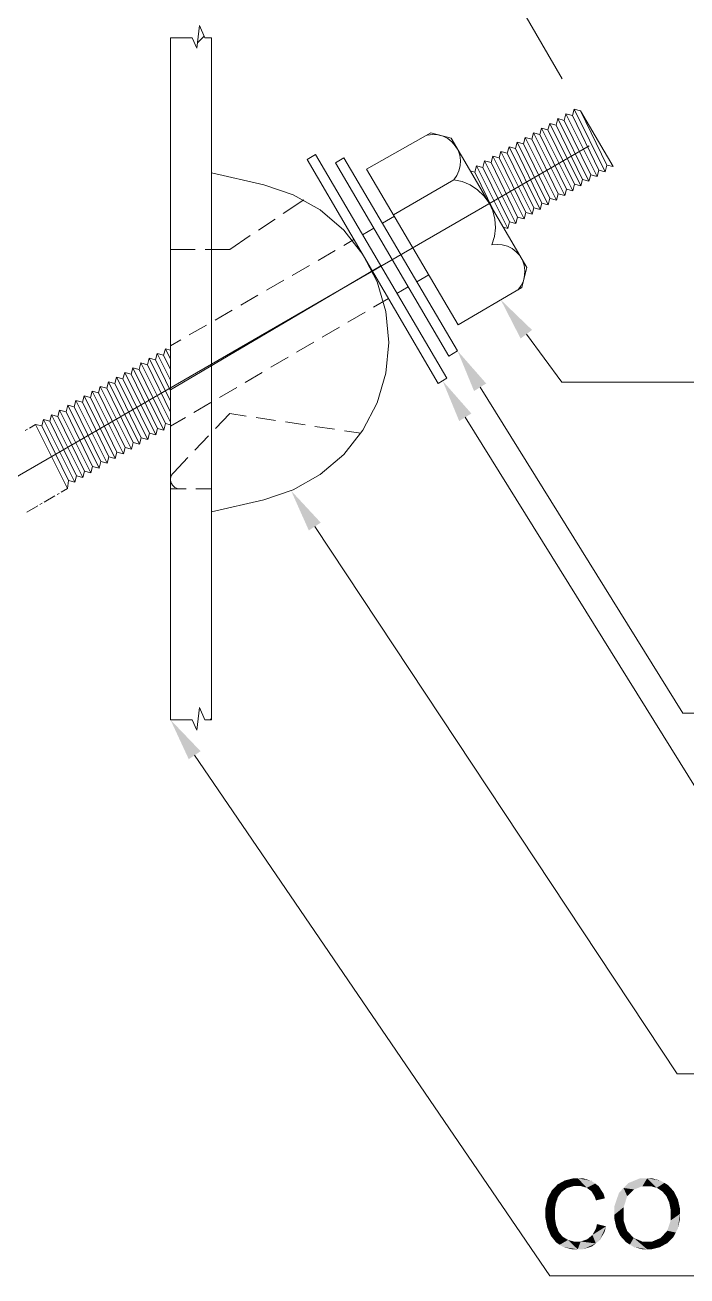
# Model space of a CAD drawing. Header units: millimetres. Extents: x 2 to 579, y 1 to 405.
# Drawn here: x 228.88 to 237.23, y 110.24 to 126 of the extents above; entities that cross this region are included whole.
import ezdxf

# ---------------------------------------------------------------- set-up
doc = ezdxf.new("R2010")
doc.units = ezdxf.units.MM
doc.linetypes.add('XKITLINE00', pattern=[0])
doc.layers.add('LinkedObject', color=7, linetype='Continuous', lineweight=0)

# ---------------------------------------------------------------- blocks, each defined once
blk = doc.blocks.new('*A4')
at = {"layer": 'LinkedObject'}
for color, points in [(6, [(235.273, 122.156), (235.129, 122.048), (234.879, 122.535)]), (6, [(234.695, 121.482), (234.542, 121.387), (234.334, 121.893)]), (6, [(234.508, 121.104), (234.355, 121.009), (234.146, 121.515)]), (6, [(232.61, 119.73), (232.46, 119.631), (232.237, 120.131)]), (6, [(231.096, 116.851), (230.947, 116.75), (230.717, 117.246)]), (7, [(235.593, 111.394), (235.647, 111.302), (235.52, 111.317)]), (7, [(235.64, 111.42), (235.647, 111.302), (235.593, 111.394)]), (7, [(235.688, 111.446), (235.798, 111.374), (235.64, 111.42)]), (7, [(235.64, 111.42), (235.798, 111.374), (235.714, 111.35)]), (7, [(235.647, 111.302), (235.64, 111.42), (235.681, 111.326)]), (7, [(235.681, 111.326), (235.64, 111.42), (235.714, 111.35)]), (7, [(235.793, 111.472), (235.798, 111.374), (235.688, 111.446)]), (7, [(235.85, 111.472), (235.798, 111.374), (235.793, 111.472)]), (7, [(235.798, 111.374), (235.85, 111.472), (235.847, 111.374)]), (7, [(235.85, 111.472), (235.891, 111.374), (235.847, 111.374)]), (7, [(236.023, 111.439), (235.85, 111.472), (235.914, 111.472)]), (7, [(236.068, 111.406), (235.85, 111.472), (236.023, 111.439)]), (7, [(235.962, 111.353), (235.85, 111.472), (236.068, 111.406)]), (7, [(235.891, 111.374), (235.85, 111.472), (235.962, 111.353)]), (7, [(235.962, 111.353), (236.068, 111.406), (235.991, 111.331)]), (7, [(236.068, 111.406), (236.02, 111.31), (235.991, 111.331)]), (7, [(236.02, 111.31), (236.068, 111.406), (236.063, 111.241)]), (7, [(236.063, 111.241), (236.068, 111.406), (236.191, 111.22)]), (7, [(236.173, 111.28), (236.068, 111.406), (236.112, 111.373)]), (7, [(236.191, 111.22), (236.068, 111.406), (236.173, 111.28)]), (7, [(236.633, 111.472), (236.426, 111.35), (236.484, 111.411)]), (7, [(236.724, 111.472), (236.426, 111.35), (236.633, 111.472)]), (7, [(236.664, 111.373), (236.426, 111.35), (236.724, 111.472)]), (7, [(236.664, 111.373), (236.724, 111.472), (236.725, 111.373)]), (7, [(236.724, 111.472), (236.768, 111.373), (236.725, 111.373)]), (7, [(236.892, 111.443), (236.724, 111.472), (236.784, 111.472)]), (7, [(236.94, 111.415), (236.724, 111.472), (236.892, 111.443)]), (7, [(236.845, 111.352), (236.724, 111.472), (236.94, 111.415)]), (7, [(236.768, 111.373), (236.724, 111.472), (236.845, 111.352)]), (7, [(236.845, 111.352), (236.94, 111.415), (236.879, 111.33)]), (7, [(236.94, 111.415), (236.913, 111.308), (236.879, 111.33)]), (7, [(236.913, 111.308), (236.94, 111.415), (236.966, 111.247)]), (7, [(237.061, 111.306), (236.94, 111.415), (236.988, 111.386)]), (7, [(237.086, 111.255), (236.94, 111.415), (237.061, 111.306)]), (7, [(236.966, 111.247), (236.94, 111.415), (237.086, 111.255)]), (7, [(235.587, 111.198), (235.468, 111.217), (235.494, 111.267)]), (7, [(235.52, 111.317), (235.647, 111.302), (235.494, 111.267)]), (7, [(235.494, 111.267), (235.647, 111.302), (235.6, 111.238)]), (7, [(235.587, 111.198), (235.494, 111.267), (235.6, 111.238)]), (7, [(236.063, 111.241), (236.191, 111.22), (236.078, 111.194)]), (7, [(236.426, 111.35), (236.311, 111.014), (236.368, 111.289)]), (7, [(236.472, 111.248), (236.311, 111.014), (236.426, 111.35)]), (7, [(236.368, 111.289), (236.311, 111.014), (236.311, 111.121)]), (7, [(236.428, 111.109), (236.311, 111.014), (236.472, 111.248)]), (7, [(236.56, 111.332), (236.426, 111.35), (236.664, 111.373)]), (7, [(236.426, 111.35), (236.56, 111.332), (236.516, 111.29)]), (7, [(236.472, 111.248), (236.426, 111.35), (236.516, 111.29)]), (7, [(236.966, 111.247), (237.086, 111.255), (236.983, 111.208)]), (7, [(237.086, 111.255), (237.001, 111.169), (236.983, 111.208)]), (7, [(237.001, 111.169), (237.086, 111.255), (237.019, 111.077)]), (7, [(237.019, 111.077), (237.086, 111.255), (237.137, 111.088)]), (7, [(237.137, 111.088), (237.086, 111.255), (237.111, 111.204)]), (7, [(235.573, 111.158), (235.442, 111.099), (235.468, 111.217)]), (7, [(235.56, 111.075), (235.442, 111.099), (235.573, 111.158)]), (7, [(235.442, 111.099), (235.56, 111.075), (235.442, 111.032)]), (7, [(235.442, 111.032), (235.56, 111.075), (235.56, 111.032)]), (7, [(235.573, 111.158), (235.468, 111.217), (235.587, 111.198)]), (7, [(236.311, 111.014), (236.428, 111.109), (236.428, 111.012)]), (7, [(237.019, 111.024), (237.137, 111.088), (237.137, 111.024)]), (7, [(237.019, 111.077), (237.137, 111.088), (237.019, 111.024)]), (7, [(235.56, 111.032), (235.442, 110.97), (235.442, 111.032)]), (7, [(235.56, 110.977), (235.442, 110.97), (235.56, 111.032)]), (7, [(235.56, 110.977), (235.488, 110.8), (235.442, 110.97)]), (7, [(235.442, 110.97), (235.488, 110.8), (235.465, 110.854)]), (7, [(235.576, 110.881), (235.488, 110.8), (235.56, 110.977)]), (7, [(236.311, 111.014), (236.428, 110.934), (236.311, 110.957)]), (7, [(236.428, 110.934), (236.311, 111.014), (236.428, 111.012)]), (7, [(236.311, 110.957), (236.428, 110.934), (236.335, 110.849)]), (7, [(236.335, 110.849), (236.428, 110.934), (236.36, 110.798)]), (7, [(236.36, 110.798), (236.428, 110.934), (236.47, 110.811)]), (7, [(236.977, 110.812), (237.137, 111.024), (237.084, 110.789)]), (7, [(237.019, 110.941), (237.137, 111.024), (236.977, 110.812)]), (7, [(237.137, 111.024), (237.019, 110.941), (237.019, 111.024)]), (7, [(237.084, 110.789), (237.137, 111.024), (237.11, 110.84)]), (7, [(237.11, 110.84), (237.137, 111.024), (237.137, 110.958)]), (7, [(235.488, 110.8), (235.576, 110.881), (235.592, 110.84)]), (7, [(235.608, 110.798), (235.488, 110.8), (235.592, 110.84)]), (7, [(235.488, 110.8), (235.621, 110.635), (235.511, 110.746)]), (7, [(235.608, 110.798), (235.621, 110.635), (235.488, 110.8)]), (7, [(235.658, 110.737), (235.621, 110.635), (235.608, 110.798)]), (7, [(236.034, 110.759), (236.076, 110.652), (236.001, 110.731)]), (7, [(236.034, 110.759), (236.205, 110.867), (236.076, 110.652)]), (7, [(236.079, 110.841), (236.205, 110.867), (236.034, 110.759)]), (7, [(236.076, 110.652), (236.205, 110.867), (236.123, 110.689)]), (7, [(236.205, 110.867), (236.079, 110.841), (236.091, 110.896)]), (7, [(236.123, 110.689), (236.205, 110.867), (236.187, 110.797)]), (7, [(236.47, 110.811), (236.458, 110.667), (236.36, 110.798)]), (7, [(236.36, 110.798), (236.458, 110.667), (236.385, 110.747)]), (7, [(236.512, 110.766), (236.458, 110.667), (236.47, 110.811)]), (7, [(236.458, 110.667), (236.512, 110.766), (236.506, 110.637)]), (7, [(236.506, 110.637), (236.512, 110.766), (236.554, 110.721)]), (7, [(236.936, 110.767), (236.982, 110.658), (236.894, 110.721)]), (7, [(237.084, 110.789), (236.936, 110.767), (236.977, 110.812)]), (7, [(237.057, 110.737), (236.936, 110.767), (237.084, 110.789)]), (7, [(236.982, 110.658), (236.936, 110.767), (237.057, 110.737)]), (7, [(235.511, 110.746), (235.621, 110.635), (235.577, 110.664)]), (7, [(235.621, 110.635), (235.658, 110.737), (235.692, 110.717)]), (7, [(235.726, 110.696), (235.621, 110.635), (235.692, 110.717)]), (7, [(235.726, 110.696), (235.848, 110.578), (235.621, 110.635)]), (7, [(235.621, 110.635), (235.848, 110.578), (235.665, 110.607)]), (7, [(235.665, 110.607), (235.848, 110.578), (235.778, 110.578)]), (7, [(235.799, 110.676), (235.848, 110.578), (235.726, 110.696)]), (7, [(235.848, 110.578), (235.799, 110.676), (235.838, 110.676)]), (7, [(235.886, 110.676), (235.848, 110.578), (235.838, 110.676)]), (7, [(235.886, 110.676), (236.076, 110.652), (235.848, 110.578)]), (7, [(235.848, 110.578), (236.076, 110.652), (235.915, 110.578)]), (7, [(235.968, 110.704), (236.076, 110.652), (235.886, 110.676)]), (7, [(235.915, 110.578), (236.076, 110.652), (236.029, 110.615)]), (7, [(236.076, 110.652), (235.968, 110.704), (236.001, 110.731)]), (7, [(236.554, 110.721), (236.724, 110.578), (236.506, 110.637)]), (7, [(236.506, 110.637), (236.724, 110.578), (236.554, 110.608)]), (7, [(236.66, 110.676), (236.724, 110.578), (236.554, 110.721)]), (7, [(236.554, 110.608), (236.724, 110.578), (236.663, 110.578)]), (7, [(236.724, 110.578), (236.66, 110.676), (236.723, 110.676)]), (7, [(236.788, 110.676), (236.724, 110.578), (236.723, 110.676)]), (7, [(236.724, 110.578), (236.788, 110.676), (236.78, 110.578)]), (7, [(236.78, 110.578), (236.788, 110.676), (236.885, 110.605)]), (7, [(236.933, 110.632), (236.788, 110.676), (236.894, 110.721)]), (7, [(236.885, 110.605), (236.788, 110.676), (236.933, 110.632)]), (7, [(236.894, 110.721), (236.982, 110.658), (236.933, 110.632)])]:
    blk.add_hatch(color=color, dxfattribs=at).paths.add_polyline_path(points, flags=17)
at = {"layer": 'LinkedObject', "color": 6, "linetype": 'XKITLINE00', "lineweight": 0}
for p, q in [((235.652, 125.32), (231.296, 132.857)), ((221.17, 115.91), (235.991, 124.477)), ((235.201, 122.102), (235.649, 121.5)), ((235.649, 121.5), (244.184, 121.5)), ((234.619, 121.435), (237.171, 117.331)), ((234.431, 121.056), (238.042, 115.251)), ((232.535, 119.68), (237.1, 112.787)), ((237.171, 117.331), (246.974, 117.331)), ((231.021, 116.8), (235.495, 110.242)), ((237.1, 112.787), (249.597, 112.787)), ((235.495, 110.242), (250.009, 110.242))]:
    blk.add_line(p, q, dxfattribs=at)
at = {"layer": 'LinkedObject', "color": 7, "linetype": 'XKITLINE00', "lineweight": 0}
for p, q in [((231.081, 125.991), (231.048, 125.704)), ((231.151, 125.835), (231.081, 125.991)), ((230.717, 117.246), (230.717, 125.835)), ((230.717, 125.835), (230.99, 125.835)), ((231.048, 125.704), (230.99, 125.835)), ((231.141, 125.858), (231.056, 125.773)), ((231.151, 125.835), (231.235, 125.835)), ((231.235, 125.835), (231.235, 117.246)), ((236.102, 124.541), (236.102, 124.541)), ((231.235, 124.134), (231.893, 123.983)), ((232.263, 123.859), (231.893, 123.983)), ((232.602, 123.667), (232.263, 123.859)), ((232.899, 123.414), (232.602, 123.667)), ((233.141, 123.108), (232.899, 123.414)), ((233.322, 122.763), (233.141, 123.108)), ((233.432, 122.389), (233.322, 122.763)), ((233.47, 122), (233.432, 122.389)), ((233.432, 121.612), (233.47, 122)), ((233.322, 121.238), (233.432, 121.612)), ((233.141, 120.892), (233.322, 121.238)), ((232.899, 120.587), (233.141, 120.892)), ((232.602, 120.334), (232.899, 120.587)), ((232.263, 120.142), (232.602, 120.334)), ((231.893, 120.018), (232.263, 120.142)), ((231.235, 119.866), (231.893, 120.018))]:
    blk.add_line(p, q, dxfattribs=at)
at = {"layer": 'LinkedObject', "color": 1, "linetype": 'XKITLINE00', "lineweight": 0}
for p, q in [((235.781, 124.856), (235.802, 124.936)), ((235.802, 124.936), (235.883, 124.915)), ((236.195, 124.149), (235.802, 124.936)), ((235.576, 124.737), (235.597, 124.818)), ((235.597, 124.818), (235.678, 124.796)), ((235.99, 124.029), (235.597, 124.818)), ((235.678, 124.796), (235.699, 124.877)), ((235.678, 124.796), (236.012, 124.11)), ((235.699, 124.877), (235.781, 124.856)), ((236.092, 124.089), (235.699, 124.877)), ((235.781, 124.856), (236.114, 124.17)), ((235.883, 124.915), (236.216, 124.23)), ((235.883, 124.915), (236.294, 124.213)), ((235.269, 124.559), (235.29, 124.64)), ((235.684, 123.85), (235.29, 124.64)), ((235.29, 124.64), (235.371, 124.618)), ((235.371, 124.618), (235.392, 124.699)), ((235.786, 123.91), (235.392, 124.699)), ((235.392, 124.699), (235.473, 124.678)), ((235.473, 124.678), (235.495, 124.758)), ((235.473, 124.678), (235.807, 123.991)), ((235.888, 123.97), (235.495, 124.758)), ((235.495, 124.758), (235.576, 124.737)), ((235.576, 124.737), (235.909, 124.051)), ((234.961, 124.381), (234.983, 124.462)), ((235.376, 123.674), (234.983, 124.462)), ((234.983, 124.462), (235.064, 124.441)), ((235.064, 124.441), (235.085, 124.521)), ((235.478, 123.734), (235.085, 124.521)), ((235.085, 124.521), (235.166, 124.5)), ((235.166, 124.5), (235.187, 124.581)), ((235.166, 124.5), (235.499, 123.815)), ((235.187, 124.581), (235.269, 124.559)), ((235.582, 123.79), (235.187, 124.581)), ((235.269, 124.559), (235.603, 123.871)), ((235.371, 124.618), (235.705, 123.931)), ((232.438, 124.303), (232.543, 124.364)), ((232.543, 124.364), (234.201, 121.548)), ((234.757, 124.263), (234.778, 124.344)), ((235.172, 123.555), (234.778, 124.344)), ((234.778, 124.344), (234.859, 124.322)), ((234.859, 124.322), (234.88, 124.403)), ((234.859, 124.322), (235.193, 123.636)), ((235.274, 123.615), (234.88, 124.403)), ((234.88, 124.403), (234.961, 124.381)), ((234.961, 124.381), (235.295, 123.695)), ((235.064, 124.441), (235.397, 123.755)), ((234.091, 121.482), (232.438, 124.303)), ((234.494, 124.16), (234.552, 124.144)), ((234.552, 124.144), (234.573, 124.225)), ((234.967, 123.435), (234.573, 124.225)), ((234.573, 124.225), (234.654, 124.204)), ((234.654, 124.204), (234.675, 124.284)), ((234.654, 124.204), (234.989, 123.516)), ((235.069, 123.495), (234.675, 124.284)), ((234.675, 124.284), (234.757, 124.263)), ((234.757, 124.263), (235.091, 123.576)), ((236.092, 124.089), (236.114, 124.17)), ((236.114, 124.17), (236.195, 124.149)), ((236.195, 124.149), (236.216, 124.23)), ((236.294, 124.213), (236.216, 124.23)), ((234.552, 124.144), (234.792, 123.651)), ((235.786, 123.91), (235.807, 123.991)), ((235.807, 123.991), (235.888, 123.97)), ((235.888, 123.97), (235.909, 124.051)), ((235.909, 124.051), (235.99, 124.029)), ((235.99, 124.029), (236.012, 124.11)), ((236.012, 124.11), (236.092, 124.089)), ((235.582, 123.79), (235.603, 123.871)), ((235.603, 123.871), (235.684, 123.85)), ((235.684, 123.85), (235.705, 123.931)), ((235.705, 123.931), (235.786, 123.91)), ((232.397, 123.793), (232.138, 123.621)), ((235.274, 123.615), (235.295, 123.695)), ((235.295, 123.695), (235.376, 123.674)), ((235.376, 123.674), (235.397, 123.755)), ((235.397, 123.755), (235.478, 123.734)), ((235.478, 123.734), (235.499, 123.815)), ((235.501, 123.811), (235.582, 123.79)), ((232.034, 123.551), (231.826, 123.413)), ((234.967, 123.435), (234.989, 123.516)), ((234.989, 123.516), (235.069, 123.495)), ((235.069, 123.495), (235.091, 123.576)), ((235.091, 123.576), (235.172, 123.555)), ((235.172, 123.555), (235.193, 123.636)), ((235.193, 123.636), (235.274, 123.615)), ((234.909, 123.45), (234.967, 123.435)), ((231.722, 123.344), (231.463, 123.171)), ((231.027, 123.171), (230.717, 123.171)), ((231.463, 123.171), (231.152, 123.171)), ((230.426, 121.719), (230.447, 121.8)), ((230.447, 121.8), (230.528, 121.778)), ((230.717, 121.259), (230.447, 121.8)), ((230.528, 121.778), (230.549, 121.859)), ((230.549, 121.859), (230.63, 121.838)), ((230.717, 121.523), (230.549, 121.859)), ((230.63, 121.838), (230.652, 121.918)), ((230.63, 121.838), (230.717, 121.66)), ((230.652, 121.918), (230.717, 121.901)), ((230.717, 121.787), (230.652, 121.918)), ((230.221, 121.6), (230.242, 121.681)), ((230.242, 121.681), (230.323, 121.66)), ((230.634, 120.896), (230.242, 121.681)), ((230.323, 121.66), (230.344, 121.74)), ((230.323, 121.66), (230.655, 120.977)), ((230.344, 121.74), (230.426, 121.719)), ((230.717, 120.994), (230.344, 121.74)), ((230.426, 121.719), (230.717, 121.12)), ((230.528, 121.778), (230.717, 121.39)), ((229.914, 121.423), (229.935, 121.503)), ((229.935, 121.503), (230.016, 121.482)), ((230.328, 120.716), (229.935, 121.503)), ((230.016, 121.482), (230.037, 121.563)), ((230.016, 121.482), (230.349, 120.797)), ((230.037, 121.563), (230.118, 121.541)), ((230.43, 120.776), (230.037, 121.563)), ((230.118, 121.541), (230.14, 121.622)), ((230.118, 121.541), (230.451, 120.857)), ((230.14, 121.622), (230.221, 121.6)), ((230.532, 120.836), (230.14, 121.622)), ((230.221, 121.6), (230.553, 120.917)), ((234.091, 121.482), (234.201, 121.548)), ((229.606, 121.245), (229.628, 121.326)), ((229.628, 121.326), (229.709, 121.304)), ((230.021, 120.537), (229.628, 121.326)), ((229.709, 121.304), (229.73, 121.385)), ((229.73, 121.385), (229.811, 121.363)), ((230.123, 120.597), (229.73, 121.385)), ((229.811, 121.363), (229.832, 121.444)), ((229.811, 121.363), (230.145, 120.677)), ((229.832, 121.444), (229.914, 121.423)), ((230.225, 120.656), (229.832, 121.444)), ((229.914, 121.423), (230.247, 120.737)), ((229.402, 121.126), (229.423, 121.207)), ((229.423, 121.207), (229.504, 121.186)), ((229.817, 120.417), (229.423, 121.207)), ((229.504, 121.186), (229.525, 121.266)), ((229.504, 121.186), (229.838, 120.498)), ((229.525, 121.266), (229.606, 121.245)), ((229.919, 120.477), (229.525, 121.266)), ((229.606, 121.245), (229.94, 120.558)), ((229.709, 121.304), (230.042, 120.618)), ((229.094, 120.948), (229.116, 121.029)), ((229.116, 121.029), (229.197, 121.008)), ((229.511, 120.238), (229.116, 121.029)), ((229.197, 121.008), (229.218, 121.088)), ((229.197, 121.008), (229.532, 120.319)), ((229.218, 121.088), (229.299, 121.067)), ((229.613, 120.297), (229.218, 121.088)), ((229.299, 121.067), (229.32, 121.148)), ((229.299, 121.067), (229.634, 120.378)), ((229.32, 121.148), (229.402, 121.126)), ((229.715, 120.357), (229.32, 121.148)), ((229.402, 121.126), (229.736, 120.438)), ((231.282, 120.913), (231.463, 121.102)), ((231.672, 121.071), (231.463, 121.102)), ((232.042, 121.016), (231.795, 121.053)), ((232.413, 120.96), (232.166, 120.997)), ((229.016, 120.965), (229.094, 120.948)), ((229.42, 120.159), (229.016, 120.965)), ((229.094, 120.948), (229.43, 120.259)), ((230.43, 120.776), (230.451, 120.857)), ((230.451, 120.857), (230.532, 120.836)), ((230.532, 120.836), (230.553, 120.917)), ((230.553, 120.917), (230.634, 120.896)), ((230.634, 120.896), (230.655, 120.977)), ((230.655, 120.977), (230.717, 120.96)), ((230.722, 120.963), (230.717, 120.958)), ((232.784, 120.905), (232.537, 120.942)), ((233.117, 120.855), (232.908, 120.886)), ((230.225, 120.656), (230.247, 120.737)), ((230.247, 120.737), (230.328, 120.716)), ((230.328, 120.716), (230.349, 120.797)), ((230.349, 120.797), (230.43, 120.776)), ((231.023, 120.642), (231.196, 120.823)), ((229.919, 120.477), (229.94, 120.558)), ((229.94, 120.558), (230.021, 120.537)), ((230.021, 120.537), (230.042, 120.618)), ((230.042, 120.618), (230.123, 120.597)), ((230.123, 120.597), (230.145, 120.677)), ((230.145, 120.677), (230.225, 120.656)), ((230.757, 120.362), (230.937, 120.551)), ((229.613, 120.297), (229.634, 120.378)), ((229.634, 120.378), (229.715, 120.357)), ((229.715, 120.357), (229.736, 120.438)), ((229.736, 120.438), (229.817, 120.417)), ((229.817, 120.417), (229.838, 120.498)), ((229.838, 120.498), (229.919, 120.477)), ((229.42, 120.159), (229.43, 120.259)), ((229.43, 120.259), (229.511, 120.238)), ((229.511, 120.238), (229.532, 120.319)), ((229.532, 120.319), (229.613, 120.297)), ((230.718, 120.286), (230.717, 120.264)), ((230.717, 120.264), (230.721, 120.242)), ((230.722, 120.307), (230.718, 120.286)), ((230.721, 120.242), (230.729, 120.222)), ((230.73, 120.328), (230.722, 120.307)), ((230.729, 120.222), (230.74, 120.203)), ((230.742, 120.346), (230.73, 120.328)), ((230.757, 120.362), (230.742, 120.346)), ((230.913, 120.155), (230.717, 120.155)), ((230.74, 120.203), (230.755, 120.187)), ((230.755, 120.187), (230.773, 120.173)), ((230.773, 120.173), (230.792, 120.164)), ((230.792, 120.164), (230.813, 120.157)), ((230.813, 120.157), (230.835, 120.155)), ((231.235, 120.155), (231.038, 120.155))]:
    blk.add_line(p, q, dxfattribs=at)
at = {"layer": 'LinkedObject', "color": 3, "linetype": 'XKITLINE00', "lineweight": 0}
for p, q in [((233.997, 124.638), (233.188, 124.182)), ((234.252, 124.572), (233.997, 124.638)), ((234.021, 124.618), (233.955, 124.611)), ((234.087, 124.613), (234.021, 124.618)), ((234.151, 124.596), (234.087, 124.613)), ((234.21, 124.566), (234.151, 124.596)), ((234.263, 124.526), (234.21, 124.566)), ((235.208, 122.941), (234.252, 124.572)), ((234.306, 124.476), (234.263, 124.526)), ((234.34, 124.419), (234.306, 124.476)), ((234.362, 124.356), (234.34, 124.419)), ((234.371, 124.291), (234.362, 124.356)), ((233.188, 124.182), (234.343, 122.222)), ((234.324, 124.1), (234.352, 124.16)), ((234.352, 124.16), (234.368, 124.225)), ((234.368, 124.225), (234.371, 124.291)), ((234.286, 124.047), (233.529, 123.604)), ((234.286, 124.047), (234.324, 124.1)), ((234.393, 124.024), (234.286, 124.047)), ((234.495, 123.982), (234.393, 124.024)), ((234.587, 123.922), (234.495, 123.982)), ((234.667, 123.846), (234.587, 123.922)), ((234.731, 123.757), (234.667, 123.846)), ((234.778, 123.657), (234.731, 123.757)), ((234.805, 123.551), (234.778, 123.657)), ((234.812, 123.441), (234.805, 123.551)), ((234.799, 123.332), (234.812, 123.441)), ((234.766, 123.227), (234.799, 123.332)), ((234.832, 123.234), (234.766, 123.227)), ((234.898, 123.229), (234.832, 123.234)), ((234.962, 123.212), (234.898, 123.229)), ((235.021, 123.182), (234.962, 123.212)), ((235.074, 123.142), (235.021, 123.182)), ((235.117, 123.092), (235.074, 123.142)), ((235.151, 123.035), (235.117, 123.092)), ((235.208, 122.941), (235.142, 122.69)), ((235.173, 122.972), (235.151, 123.035)), ((235.182, 122.907), (235.173, 122.972)), ((235.179, 122.841), (235.182, 122.907)), ((235.135, 122.716), (235.163, 122.776)), ((235.163, 122.776), (235.179, 122.841)), ((235.142, 122.69), (234.343, 122.222)), ((235.097, 122.663), (235.135, 122.716))]:
    blk.add_line(p, q, dxfattribs=at)
at = {"layer": 'LinkedObject', "color": 2, "linetype": 'XKITLINE00', "lineweight": 0}
for p, q in [((232.798, 124.261), (232.903, 124.323)), ((232.903, 124.323), (234.334, 121.893)), ((234.223, 121.828), (232.798, 124.261)), ((234.223, 121.828), (234.334, 121.893))]:
    blk.add_line(p, q, dxfattribs=at)
at = {"layer": 'LinkedObject', "color": 4, "linetype": 'XKITLINE00', "lineweight": 0}
for p, q in [((233.538, 123.589), (233.387, 123.501)), ((233.279, 123.439), (233.136, 123.356)), ((233.029, 123.294), (232.901, 123.22)), ((232.792, 123.157), (232.576, 123.032)), ((230.717, 121.4), (233.368, 122.962)), ((232.468, 122.97), (232.251, 122.844)), ((232.143, 122.782), (231.927, 122.656)), ((233.821, 122.763), (233.972, 122.852)), ((231.819, 122.594), (231.602, 122.469)), ((233.571, 122.617), (233.713, 122.7)), ((233.276, 122.444), (233.463, 122.553)), ((231.494, 122.406), (231.278, 122.281)), ((232.953, 122.254), (233.168, 122.381)), ((231.17, 122.218), (230.953, 122.093)), ((232.629, 122.065), (232.845, 122.191)), ((230.845, 122.03), (230.717, 121.956)), ((232.306, 121.875), (232.521, 122.002)), ((231.982, 121.686), (232.198, 121.812)), ((231.659, 121.496), (231.874, 121.622)), ((231.335, 121.307), (231.551, 121.433)), ((231.011, 121.117), (231.227, 121.243)), ((230.717, 120.944), (230.904, 121.054))]:
    blk.add_line(p, q, dxfattribs=at)
at = {"layer": 'LinkedObject', "color": 9, "linetype": 'XKITLINE00', "lineweight": 0}
for p, q in [((228.886, 120.89), (228.913, 120.905)), ((228.94, 120.921), (229.016, 120.965)), ((229.125, 119.988), (229.26, 120.066)), ((229.287, 120.082), (229.314, 120.098)), ((229.341, 120.113), (229.42, 120.159)), ((228.908, 119.863), (229.044, 119.941)), ((229.071, 119.957), (229.098, 119.973)), ((231.081, 117.403), (231.048, 117.116)), ((231.151, 117.246), (231.081, 117.403)), ((230.991, 117.246), (230.717, 117.246)), ((231.048, 117.116), (230.99, 117.247)), ((231.235, 117.246), (231.151, 117.246)), ((231.235, 117.264), (231.218, 117.246))]:
    blk.add_line(p, q, dxfattribs=at)

msp = doc.modelspace()

# ---------------------------------------------------------------- block references
at = {"lineweight": 0}
msp.add_blockref('*A4', (0, 0), dxfattribs=at)

doc.saveas('drawing.dxf')
